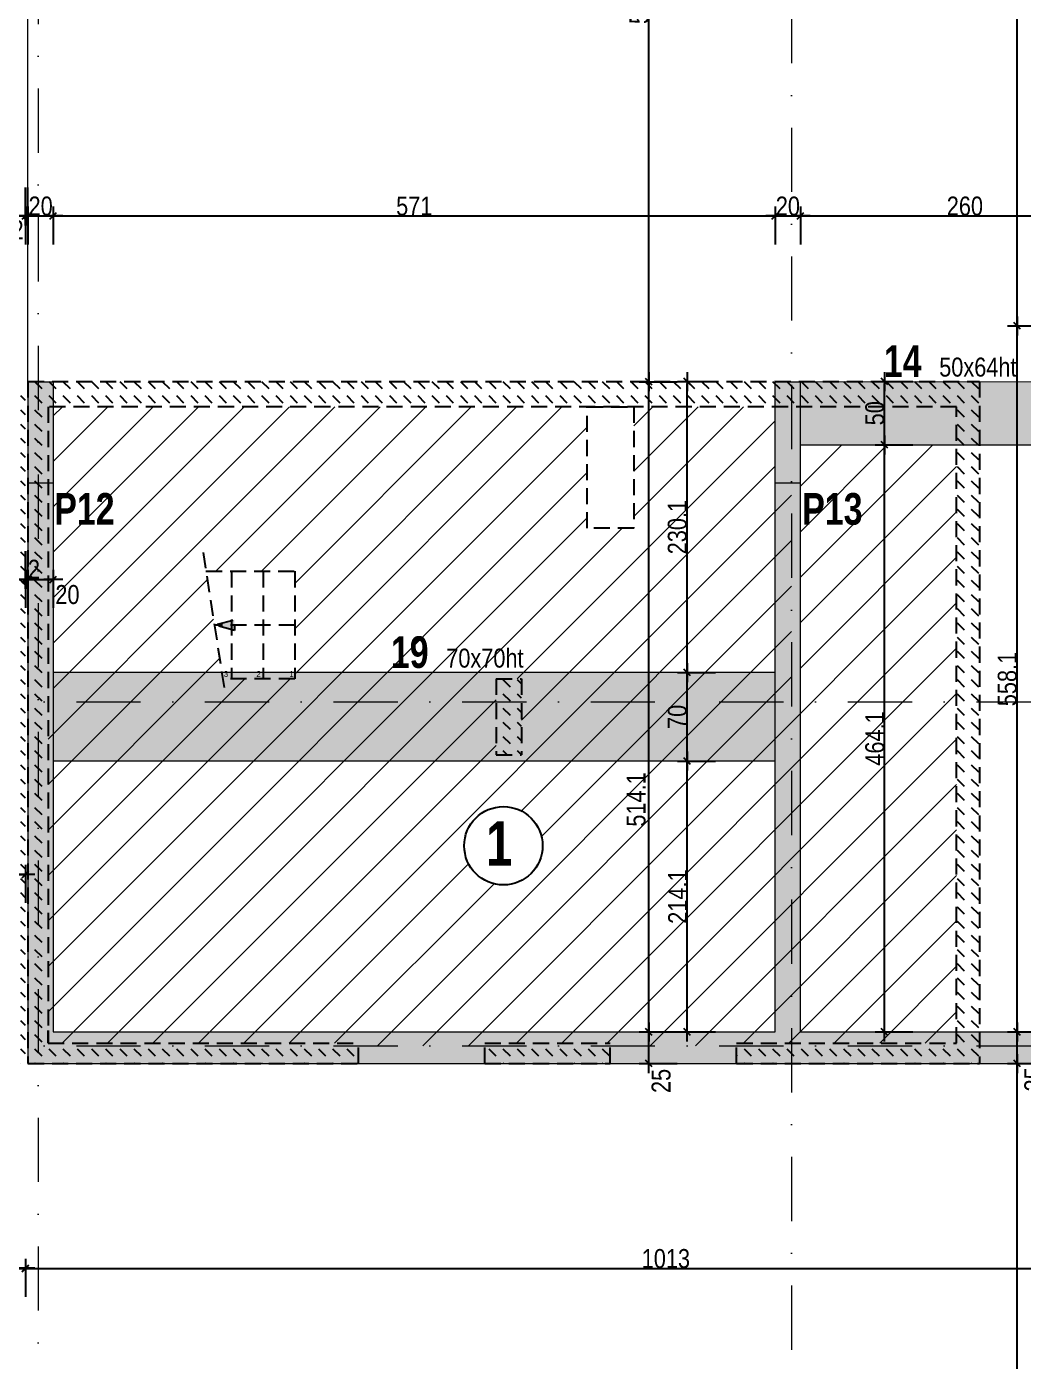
# Model space of a CAD drawing. Header units: centimetres. Extents: x -14085 to 643619, y -47998 to 35592.
# Drawn here: x 33876 to 34664, y 3012 to 4067 of the extents above; entities that cross this region are included whole.
import ezdxf
from ezdxf.enums import TextEntityAlignment as Align

# ---------------------------------------------------------------- set-up
doc = ezdxf.new("R2010")
doc.units = ezdxf.units.CM
doc.header["$PDMODE"] = 1
doc.header["$PDSIZE"] = -2
doc.linetypes.add('CACHEX2', pattern=[19.05, 12.7, -6.35])
doc.linetypes.add('TIRETPTX2', pattern=[50.8, 25.4, -12.7, 0, -12.7])
for name, color, linetype in [('01_cote_gen', 4, 'Continuous'), ('01_linteaux', 2, 'Continuous'), ('01_murs_sup', 2, 'CACHEX2'), ('01_poch_BN', 9, 'Continuous'), ('01_poch_murs', 253, 'Continuous'), ('01_poch_poteaux', 250, 'Continuous'), ('01_resv', 32, 'Continuous'), ('01_texte', 230, 'Continuous'), ('AA_COTES', 2, 'Continuous')]:
    doc.layers.add(name, color=color, linetype=linetype)
doc.layers.add('01_murs_coup', color=5, linetype='Continuous', lineweight=60)
doc.layers.add('01_tram_axes', color=2, linetype='TIRETPTX2', lineweight=9)
doc.styles.add('ARIAL NA', font='ARIALN.TTF')
doc.styles.add('Eurostile', font='')
doc.styles.add('impact', font='impact.ttf')
doc.styles.add('STYLE2', font='ARIALN.TTF')
doc.styles.get('Eurostile').set_extended_font_data('Eurostile')
doc.dimstyles.new('JB50', dxfattribs={"dimscale": 0.1, "dimtxt": 150, "dimasz": 15, "dimexe": 0.1, "dimexo": 0.1, "dimgap": 0.09, "dimtad": 1, "dimdec": 1, "dimdsep": 46, "dimtxsty": 'STYLE2', "dimblk1": 'BOND_G', "dimblk2": 'BOND_D', "dimsah": 1, "dimcen": 1.5, "dimdle": 0.01, "dimse1": 1, "dimse2": 1, "dimclrd": 4, "dimclre": 2, "dimclrt": 6, "dimazin": 2, "dimtfac": 2.333333, "dimtdec": 1, "dimtix": 1, "dimtmove": 2, "dimatfit": 3, "dimldrblk": 'BOND_G', "dimfxl": 1, "dimtolj": 1, "dimtzin": 0, "dimarcsym": 0})

# ---------------------------------------------------------------- blocks, each defined once
blk = doc.blocks.new('BOND_G')
at = {"layer": 'AA_COTES', "color": 0}
for p, q in [((0, -5), (0, 15)), ((5, 0), (-5, 0)), ((1.77, 1.77), (-1.77, -1.77))]:
    blk.add_line(p, q, dxfattribs=at)
blk = doc.blocks.new('BOND_D')
at = {"layer": 'AA_COTES', "color": 0}
for p, q in [((5, 0), (-5, 0)), ((-1.77, -1.77), (1.77, 1.77)), ((0, 5), (0, -15))]:
    blk.add_line(p, q, dxfattribs=at)
blk = doc.blocks.new('*D1174')
at = {"layer": '01_cote_gen', "color": 4, "lineweight": -2, "transparency": 16777216}
blk.add_line((33652.5, 3917.4), (33873.5, 3917.4), dxfattribs=at)
at = {"layer": 'Defpoints', "color": 0, "lineweight": 0, "transparency": 16777216}
for p in [(33875, 3917.4), (33651, 3846.4), (33875, 3846.4)]:
    blk.add_point(p, dxfattribs=at)
at = {"layer": '01_cote_gen', "color": 4, "lineweight": -2, "transparency": 16777216, "xscale": 1.5, "yscale": 1.5, "zscale": 1.5, "rotation": 180}
blk.add_blockref('BOND_G', (33651, 3917.4), dxfattribs=at)
at = {"layer": '01_cote_gen', "color": 4, "lineweight": -2, "transparency": 16777216, "xscale": 1.5, "yscale": 1.5, "zscale": 1.5}
blk.add_blockref('BOND_D', (33875, 3917.4), dxfattribs=at)
at = {"layer": '01_cote_gen', "color": 6, "lineweight": 0, "transparency": 16777216, "insert": (33763, 3924.9), "char_height": 15, "attachment_point": 5, "style": 'STYLE2'}
blk.add_mtext('\\A1;224', dxfattribs=at)
blk = doc.blocks.new('*D1178')
at = {"layer": '01_cote_gen', "color": 4, "lineweight": -2, "transparency": 16777216}
blk.add_line((33878.5, 3917.4), (33895.5, 3917.4), dxfattribs=at)
at = {"layer": 'Defpoints', "color": 0, "lineweight": 0, "transparency": 16777216}
for p in [(33897, 3917.4), (33877, 3786.3), (33897, 3786.3)]:
    blk.add_point(p, dxfattribs=at)
at = {"layer": '01_cote_gen', "color": 4, "lineweight": -2, "transparency": 16777216, "xscale": 1.5, "yscale": 1.5, "zscale": 1.5, "rotation": 180}
blk.add_blockref('BOND_G', (33877, 3917.4), dxfattribs=at)
at = {"layer": '01_cote_gen', "color": 4, "lineweight": -2, "transparency": 16777216, "xscale": 1.5, "yscale": 1.5, "zscale": 1.5}
blk.add_blockref('BOND_D', (33897, 3917.4), dxfattribs=at)
at = {"layer": '01_cote_gen', "color": 6, "lineweight": 0, "transparency": 16777216, "insert": (33887, 3925.1), "char_height": 15, "attachment_point": 5, "style": 'STYLE2'}
blk.add_mtext('\\A1;20', dxfattribs=at)
blk = doc.blocks.new('*D1179')
at = {"layer": '01_cote_gen', "color": 4, "lineweight": -2, "transparency": 16777216}
for p, q in [((33873.5, 3917.4), (33872, 3917.4)), ((33875, 3917.4), (33877, 3917.4)), ((33878.5, 3917.4), (33880, 3917.4))]:
    blk.add_line(p, q, dxfattribs=at)
at = {"layer": 'Defpoints', "color": 0, "lineweight": 0, "transparency": 16777216}
for p in [(33877, 3917.4), (33875, 3911.4), (33877, 3911.4)]:
    blk.add_point(p, dxfattribs=at)
at = {"layer": '01_cote_gen', "color": 4, "lineweight": -2, "transparency": 16777216, "xscale": 1.5, "yscale": 1.5, "zscale": 1.5}
blk.add_blockref('BOND_G', (33875, 3917.4), dxfattribs=at)
at = {"layer": '01_cote_gen', "color": 4, "lineweight": -2, "transparency": 16777216, "xscale": 1.5, "yscale": 1.5, "zscale": 1.5, "rotation": 180}
blk.add_blockref('BOND_D', (33877, 3917.4), dxfattribs=at)
at = {"layer": '01_cote_gen', "color": 6, "lineweight": 0, "transparency": 16777216, "insert": (33868.8, 3906.4), "char_height": 15, "attachment_point": 5, "style": 'STYLE2'}
blk.add_mtext('\\A1;2', dxfattribs=at)
blk = doc.blocks.new('*D1180')
at = {"layer": '01_cote_gen', "color": 4, "lineweight": -2, "transparency": 16777216}
blk.add_line((33898.5, 3917.4), (34466.5, 3917.4), dxfattribs=at)
at = {"layer": 'Defpoints', "color": 0, "lineweight": 0, "transparency": 16777216}
for p in [(34468, 3917.4), (33897, 3894.9), (34468, 3736.7)]:
    blk.add_point(p, dxfattribs=at)
at = {"layer": '01_cote_gen', "color": 4, "lineweight": -2, "transparency": 16777216, "xscale": 1.5, "yscale": 1.5, "zscale": 1.5, "rotation": 180}
blk.add_blockref('BOND_G', (33897, 3917.4), dxfattribs=at)
at = {"layer": '01_cote_gen', "color": 4, "lineweight": -2, "transparency": 16777216, "xscale": 1.5, "yscale": 1.5, "zscale": 1.5}
blk.add_blockref('BOND_D', (34468, 3917.4), dxfattribs=at)
at = {"layer": '01_cote_gen', "color": 6, "lineweight": 0, "transparency": 16777216, "insert": (34182.5, 3925.1), "char_height": 15, "attachment_point": 5, "style": 'STYLE2'}
blk.add_mtext('\\A1;571', dxfattribs=at)
blk = doc.blocks.new('*D1181')
at = {"layer": '01_cote_gen', "color": 4, "lineweight": -2, "transparency": 16777216}
blk.add_line((34469.5, 3917.4), (34486.5, 3917.4), dxfattribs=at)
at = {"layer": 'Defpoints', "color": 0, "lineweight": 0, "transparency": 16777216}
for p in [(34488, 3917.4), (34468, 3894.9), (34488, 3736.3)]:
    blk.add_point(p, dxfattribs=at)
at = {"layer": '01_cote_gen', "color": 4, "lineweight": -2, "transparency": 16777216, "xscale": 1.5, "yscale": 1.5, "zscale": 1.5, "rotation": 180}
blk.add_blockref('BOND_G', (34468, 3917.4), dxfattribs=at)
at = {"layer": '01_cote_gen', "color": 4, "lineweight": -2, "transparency": 16777216, "xscale": 1.5, "yscale": 1.5, "zscale": 1.5}
blk.add_blockref('BOND_D', (34488, 3917.4), dxfattribs=at)
at = {"layer": '01_cote_gen', "color": 6, "lineweight": 0, "transparency": 16777216, "insert": (34478, 3925.1), "char_height": 15, "attachment_point": 5, "style": 'STYLE2'}
blk.add_mtext('\\A1;20', dxfattribs=at)
blk = doc.blocks.new('*D1183')
at = {"layer": '01_cote_gen', "color": 4, "lineweight": -2, "transparency": 16777216}
blk.add_line((34489.5, 3917.4), (34746.5, 3917.4), dxfattribs=at)
at = {"layer": 'Defpoints', "color": 0, "lineweight": 0, "transparency": 16777216}
for p in [(34748, 3917.4), (34748, 3793.7), (34488, 3761.3)]:
    blk.add_point(p, dxfattribs=at)
at = {"layer": '01_cote_gen', "color": 4, "lineweight": -2, "transparency": 16777216, "xscale": 1.5, "yscale": 1.5, "zscale": 1.5, "rotation": 180}
blk.add_blockref('BOND_G', (34488, 3917.4), dxfattribs=at)
at = {"layer": '01_cote_gen', "color": 4, "lineweight": -2, "transparency": 16777216, "xscale": 1.5, "yscale": 1.5, "zscale": 1.5}
blk.add_blockref('BOND_D', (34748, 3917.4), dxfattribs=at)
at = {"layer": '01_cote_gen', "color": 6, "lineweight": 0, "transparency": 16777216, "insert": (34618, 3925.1), "char_height": 15, "attachment_point": 5, "style": 'STYLE2'}
blk.add_mtext('\\A1;260', dxfattribs=at)
blk = doc.blocks.new('*D1202')
at = {"layer": '01_cote_gen', "color": 4, "lineweight": -2, "transparency": 16777216}
blk.add_line((33851.5, 3396.9), (33873.5, 3396.9), dxfattribs=at)
at = {"layer": 'Defpoints', "color": 0, "lineweight": 0, "transparency": 16777216}
for p in [(33875, 3396.9), (33850, 3370.2), (33875, 3370.2)]:
    blk.add_point(p, dxfattribs=at)
at = {"layer": '01_cote_gen', "color": 4, "lineweight": -2, "transparency": 16777216, "xscale": 1.5, "yscale": 1.5, "zscale": 1.5, "rotation": 180}
blk.add_blockref('BOND_G', (33850, 3396.9), dxfattribs=at)
at = {"layer": '01_cote_gen', "color": 4, "lineweight": -2, "transparency": 16777216, "xscale": 1.5, "yscale": 1.5, "zscale": 1.5}
blk.add_blockref('BOND_D', (33875, 3396.9), dxfattribs=at)
at = {"layer": '01_cote_gen', "color": 6, "lineweight": 0, "transparency": 16777216, "insert": (33837.2, 3378.2), "char_height": 15, "attachment_point": 5, "style": 'STYLE2'}
blk.add_mtext('\\A1;25', dxfattribs=at)
blk = doc.blocks.new('*D1220')
at = {"layer": '01_cote_gen', "color": 4, "lineweight": -2, "transparency": 16777216}
blk.add_line((33851.5, 3085.6), (33873.5, 3085.6), dxfattribs=at)
at = {"layer": 'Defpoints', "color": 0, "lineweight": 0, "transparency": 16777216}
for p in [(33875, 3085.6), (33850, 3047.4), (33875, 3047.4)]:
    blk.add_point(p, dxfattribs=at)
at = {"layer": '01_cote_gen', "color": 4, "lineweight": -2, "transparency": 16777216, "xscale": 1.5, "yscale": 1.5, "zscale": 1.5, "rotation": 180}
blk.add_blockref('BOND_G', (33850, 3085.6), dxfattribs=at)
at = {"layer": '01_cote_gen', "color": 4, "lineweight": -2, "transparency": 16777216, "xscale": 1.5, "yscale": 1.5, "zscale": 1.5}
blk.add_blockref('BOND_D', (33875, 3085.6), dxfattribs=at)
at = {"layer": '01_cote_gen', "color": 6, "lineweight": 0, "transparency": 16777216, "insert": (33838.6, 3072.9), "char_height": 15, "attachment_point": 5, "style": 'STYLE2'}
blk.add_mtext('\\A1;25', dxfattribs=at)
blk = doc.blocks.new('*D1221')
at = {"layer": '01_cote_gen', "color": 4, "lineweight": -2, "transparency": 16777216}
blk.add_line((33876.5, 3085.4), (34886.5, 3085.4), dxfattribs=at)
at = {"layer": 'Defpoints', "color": 0, "lineweight": 0, "transparency": 16777216}
for p in [(34888, 3085.4), (33875, 3032.5), (34888, 3032.5)]:
    blk.add_point(p, dxfattribs=at)
at = {"layer": '01_cote_gen', "color": 4, "lineweight": -2, "transparency": 16777216, "xscale": 1.5, "yscale": 1.5, "zscale": 1.5, "rotation": 180}
blk.add_blockref('BOND_G', (33875, 3085.4), dxfattribs=at)
at = {"layer": '01_cote_gen', "color": 4, "lineweight": -2, "transparency": 16777216, "xscale": 1.5, "yscale": 1.5, "zscale": 1.5}
blk.add_blockref('BOND_D', (34888, 3085.4), dxfattribs=at)
at = {"layer": '01_cote_gen', "color": 6, "lineweight": 0, "transparency": 16777216, "insert": (34381.5, 3093.1), "char_height": 15, "attachment_point": 5, "style": 'STYLE2'}
blk.add_mtext('\\A1;1013', dxfattribs=at)
blk = doc.blocks.new('*D1351')
at = {"layer": '01_cote_gen', "color": 4, "lineweight": -2, "transparency": 16777216}
blk.add_line((33856.5, 3630), (33873.5, 3630), dxfattribs=at)
at = {"layer": 'Defpoints', "color": 0, "lineweight": 0, "transparency": 16777216}
for p in [(33875, 3630), (33855, 3622.5), (33875, 3619)]:
    blk.add_point(p, dxfattribs=at)
at = {"layer": '01_cote_gen', "color": 4, "lineweight": -2, "transparency": 16777216, "xscale": 1.5, "yscale": 1.5, "zscale": 1.5, "rotation": 180}
blk.add_blockref('BOND_G', (33855, 3630), dxfattribs=at)
at = {"layer": '01_cote_gen', "color": 4, "lineweight": -2, "transparency": 16777216, "xscale": 1.5, "yscale": 1.5, "zscale": 1.5}
blk.add_blockref('BOND_D', (33875, 3630), dxfattribs=at)
at = {"layer": '01_cote_gen', "color": 6, "lineweight": 0, "transparency": 16777216, "insert": (33842.8, 3617.7), "char_height": 15, "attachment_point": 5, "style": 'STYLE2'}
blk.add_mtext('\\A1;20', dxfattribs=at)
blk = doc.blocks.new('*D1352')
at = {"layer": '01_cote_gen', "color": 4, "lineweight": -2, "transparency": 16777216}
for p, q in [((33873.5, 3630), (33872, 3630)), ((33875, 3630), (33877, 3630)), ((33878.5, 3630), (33880, 3630))]:
    blk.add_line(p, q, dxfattribs=at)
at = {"layer": 'Defpoints', "color": 0, "lineweight": 0, "transparency": 16777216}
for p in [(33877, 3630), (33875, 3619.3), (33877, 3619.3)]:
    blk.add_point(p, dxfattribs=at)
at = {"layer": '01_cote_gen', "color": 4, "lineweight": -2, "transparency": 16777216, "xscale": 1.5, "yscale": 1.5, "zscale": 1.5}
blk.add_blockref('BOND_G', (33875, 3630), dxfattribs=at)
at = {"layer": '01_cote_gen', "color": 4, "lineweight": -2, "transparency": 16777216, "xscale": 1.5, "yscale": 1.5, "zscale": 1.5, "rotation": 180}
blk.add_blockref('BOND_D', (33877, 3630), dxfattribs=at)
at = {"layer": '01_cote_gen', "color": 6, "lineweight": 0, "transparency": 16777216, "insert": (33881.7, 3638.1), "char_height": 15, "attachment_point": 5, "style": 'STYLE2'}
blk.add_mtext('\\A1;2', dxfattribs=at)
blk = doc.blocks.new('*D1353')
at = {"layer": '01_cote_gen', "color": 4, "lineweight": -2, "transparency": 16777216}
blk.add_line((33878.5, 3630), (33895.5, 3630), dxfattribs=at)
at = {"layer": 'Defpoints', "color": 0, "lineweight": 0, "transparency": 16777216}
for p in [(33897, 3630), (33877, 3617.1), (33897, 3617.1)]:
    blk.add_point(p, dxfattribs=at)
at = {"layer": '01_cote_gen', "color": 4, "lineweight": -2, "transparency": 16777216, "xscale": 1.5, "yscale": 1.5, "zscale": 1.5, "rotation": 180}
blk.add_blockref('BOND_G', (33877, 3630), dxfattribs=at)
at = {"layer": '01_cote_gen', "color": 4, "lineweight": -2, "transparency": 16777216, "xscale": 1.5, "yscale": 1.5, "zscale": 1.5}
blk.add_blockref('BOND_D', (33897, 3630), dxfattribs=at)
at = {"layer": '01_cote_gen', "color": 6, "lineweight": 0, "transparency": 16777216, "insert": (33908.2, 3618), "char_height": 15, "attachment_point": 5, "style": 'STYLE2'}
blk.add_mtext('\\A1;20', dxfattribs=at)
blk = doc.blocks.new('*D1362')
at = {"layer": '01_cote_gen', "color": 4, "lineweight": -2, "transparency": 16777216}
blk.add_line((34368, 3787.8), (34368, 4378.9), dxfattribs=at)
at = {"layer": 'Defpoints', "color": 0, "lineweight": 0, "transparency": 16777216}
for p in [(34368, 4380.4), (34468, 4380.4), (34468, 3786.3)]:
    blk.add_point(p, dxfattribs=at)
at = {"layer": '01_cote_gen', "color": 4, "lineweight": -2, "transparency": 16777216, "xscale": 1.5, "yscale": 1.5, "zscale": 1.5}
for name, p, rotation in [('BOND_D', (34368, 4380.4), 90), ('BOND_G', (34368, 3786.3), 270)]:
    blk.add_blockref(name, p, dxfattribs=dict(at, rotation=rotation))
at = {"layer": '01_cote_gen', "color": 6, "lineweight": 0, "transparency": 16777216, "insert": (34360.3, 4083.4), "char_height": 15, "attachment_point": 5, "rotation": 90, "style": 'STYLE2'}
blk.add_mtext('\\A1;594', dxfattribs=at)
blk = doc.blocks.new('*D1363')
at = {"layer": '01_cote_gen', "color": 4, "lineweight": -2, "transparency": 16777216}
blk.add_line((34368, 3273.8), (34368, 3784.8), dxfattribs=at)
at = {"layer": 'Defpoints', "color": 0, "lineweight": 0, "transparency": 16777216}
for p in [(34368, 3786.3), (34400.1, 3786.3), (34400.1, 3272.3)]:
    blk.add_point(p, dxfattribs=at)
at = {"layer": '01_cote_gen', "color": 4, "lineweight": -2, "transparency": 16777216, "xscale": 1.5, "yscale": 1.5, "zscale": 1.5}
for name, p, rotation in [('BOND_D', (34368, 3786.3), 90), ('BOND_G', (34368, 3272.3), 270)]:
    blk.add_blockref(name, p, dxfattribs=dict(at, rotation=rotation))
at = {"layer": '01_cote_gen', "color": 6, "lineweight": 0, "transparency": 16777216, "insert": (34358, 3456.1), "char_height": 15, "attachment_point": 5, "rotation": 90, "style": 'STYLE2'}
blk.add_mtext('\\A1;514.1', dxfattribs=at)
blk = doc.blocks.new('*D1364')
at = {"layer": '01_cote_gen', "color": 4, "lineweight": -2, "transparency": 16777216}
blk.add_line((34368, 3248.8), (34368, 3270.8), dxfattribs=at)
at = {"layer": 'Defpoints', "color": 0, "lineweight": 0, "transparency": 16777216}
for p in [(34368, 3272.3), (34404, 3272.3), (34404, 3247.3)]:
    blk.add_point(p, dxfattribs=at)
at = {"layer": '01_cote_gen', "color": 4, "lineweight": -2, "transparency": 16777216, "xscale": 1.5, "yscale": 1.5, "zscale": 1.5}
for name, p, rotation in [('BOND_D', (34368, 3272.3), 90), ('BOND_G', (34368, 3247.3), 270)]:
    blk.add_blockref(name, p, dxfattribs=dict(at, rotation=rotation))
at = {"layer": '01_cote_gen', "color": 6, "lineweight": 0, "transparency": 16777216, "insert": (34377.8, 3233.6), "char_height": 15, "attachment_point": 5, "rotation": 90, "style": 'STYLE2'}
blk.add_mtext('\\A1;25', dxfattribs=at)
blk = doc.blocks.new('*D1365')
at = {"layer": '01_cote_gen', "color": 4, "lineweight": -2, "transparency": 16777216}
blk.add_line((34398.3, 3273.8), (34398.3, 3484.9), dxfattribs=at)
at = {"layer": 'Defpoints', "color": 0, "lineweight": 0, "transparency": 16777216}
for p in [(34398.3, 3486.4), (34417.7, 3486.4), (34417.7, 3272.3)]:
    blk.add_point(p, dxfattribs=at)
at = {"layer": '01_cote_gen', "color": 4, "lineweight": -2, "transparency": 16777216, "xscale": 1.5, "yscale": 1.5, "zscale": 1.5}
for name, p, rotation in [('BOND_D', (34398.3, 3486.4), 90), ('BOND_G', (34398.3, 3272.3), 270)]:
    blk.add_blockref(name, p, dxfattribs=dict(at, rotation=rotation))
at = {"layer": '01_cote_gen', "color": 6, "lineweight": 0, "transparency": 16777216, "insert": (34390.8, 3379.3), "char_height": 15, "attachment_point": 5, "rotation": 90, "style": 'STYLE2'}
blk.add_mtext('\\A1;214.1', dxfattribs=at)
blk = doc.blocks.new('*D1366')
at = {"layer": '01_cote_gen', "color": 4, "lineweight": -2, "transparency": 16777216}
blk.add_line((34398.3, 3487.9), (34398.3, 3554.9), dxfattribs=at)
at = {"layer": 'Defpoints', "color": 0, "lineweight": 0, "transparency": 16777216}
for p in [(34398.3, 3556.4), (34434.2, 3556.4), (34434.2, 3486.4)]:
    blk.add_point(p, dxfattribs=at)
at = {"layer": '01_cote_gen', "color": 4, "lineweight": -2, "transparency": 16777216, "xscale": 1.5, "yscale": 1.5, "zscale": 1.5}
for name, p, rotation in [('BOND_D', (34398.3, 3556.4), 90), ('BOND_G', (34398.3, 3486.4), 270)]:
    blk.add_blockref(name, p, dxfattribs=dict(at, rotation=rotation))
at = {"layer": '01_cote_gen', "color": 6, "lineweight": 0, "transparency": 16777216, "insert": (34390.6, 3521.4), "char_height": 15, "attachment_point": 5, "rotation": 90, "style": 'STYLE2'}
blk.add_mtext('\\A1;70', dxfattribs=at)
blk = doc.blocks.new('*D1367')
at = {"layer": '01_cote_gen', "color": 4, "lineweight": -2, "transparency": 16777216}
blk.add_line((34398.3, 3557.9), (34398.3, 3784.9), dxfattribs=at)
at = {"layer": 'Defpoints', "color": 0, "lineweight": 0, "transparency": 16777216}
for p in [(34398.3, 3786.4), (34401.2, 3786.4), (34440, 3556.4)]:
    blk.add_point(p, dxfattribs=at)
at = {"layer": '01_cote_gen', "color": 4, "lineweight": -2, "transparency": 16777216, "xscale": 1.5, "yscale": 1.5, "zscale": 1.5}
for name, p, rotation in [('BOND_D', (34398.3, 3786.4), 90), ('BOND_G', (34398.3, 3556.4), 270)]:
    blk.add_blockref(name, p, dxfattribs=dict(at, rotation=rotation))
at = {"layer": '01_cote_gen', "color": 6, "lineweight": 0, "transparency": 16777216, "insert": (34390.6, 3671.4), "char_height": 15, "attachment_point": 5, "rotation": 90, "style": 'STYLE2'}
blk.add_mtext('\\A1;230.1', dxfattribs=at)
blk = doc.blocks.new('*D1368')
at = {"layer": '01_cote_gen', "color": 4, "lineweight": -2, "transparency": 16777216}
blk.add_line((34554.4, 3273.8), (34554.4, 3734.9), dxfattribs=at)
at = {"layer": 'Defpoints', "color": 0, "lineweight": 0, "transparency": 16777216}
for p in [(34554.4, 3736.4), (34572.1, 3736.4), (34559.9, 3272.3)]:
    blk.add_point(p, dxfattribs=at)
at = {"layer": '01_cote_gen', "color": 4, "lineweight": -2, "transparency": 16777216, "xscale": 1.5, "yscale": 1.5, "zscale": 1.5}
for name, p, rotation in [('BOND_D', (34554.4, 3736.4), 90), ('BOND_G', (34554.4, 3272.3), 270)]:
    blk.add_blockref(name, p, dxfattribs=dict(at, rotation=rotation))
at = {"layer": '01_cote_gen', "color": 6, "lineweight": 0, "transparency": 16777216, "insert": (34546.8, 3504.3), "char_height": 15, "attachment_point": 5, "rotation": 90, "style": 'STYLE2'}
blk.add_mtext('\\A1;464.1', dxfattribs=at)
blk = doc.blocks.new('*D1369')
at = {"layer": '01_cote_gen', "color": 4, "lineweight": -2, "transparency": 16777216}
blk.add_line((34554.4, 3737.9), (34554.4, 3784.9), dxfattribs=at)
at = {"layer": 'Defpoints', "color": 0, "lineweight": 0, "transparency": 16777216}
for p in [(34554.4, 3786.4), (34572.1, 3786.4), (34572.1, 3736.4)]:
    blk.add_point(p, dxfattribs=at)
at = {"layer": '01_cote_gen', "color": 4, "lineweight": -2, "transparency": 16777216, "xscale": 1.5, "yscale": 1.5, "zscale": 1.5}
for name, p, rotation in [('BOND_D', (34554.4, 3786.4), 90), ('BOND_G', (34554.4, 3736.4), 270)]:
    blk.add_blockref(name, p, dxfattribs=dict(at, rotation=rotation))
at = {"layer": '01_cote_gen', "color": 6, "lineweight": 0, "transparency": 16777216, "insert": (34546.8, 3761.4), "char_height": 15, "attachment_point": 5, "rotation": 90, "style": 'STYLE2'}
blk.add_mtext('\\A1;50', dxfattribs=at)
blk = doc.blocks.new('*D1370')
at = {"layer": '01_cote_gen', "color": 4, "lineweight": -2, "transparency": 16777216}
blk.add_line((34659.3, 3273.8), (34659.3, 3828.9), dxfattribs=at)
at = {"layer": 'Defpoints', "color": 0, "lineweight": 0, "transparency": 16777216}
for p in [(34659.3, 3830.4), (34730.3, 3830.4), (34681.4, 3272.3)]:
    blk.add_point(p, dxfattribs=at)
at = {"layer": '01_cote_gen', "color": 4, "lineweight": -2, "transparency": 16777216, "xscale": 1.5, "yscale": 1.5, "zscale": 1.5}
for name, p, rotation in [('BOND_D', (34659.3, 3830.4), 90), ('BOND_G', (34659.3, 3272.3), 270)]:
    blk.add_blockref(name, p, dxfattribs=dict(at, rotation=rotation))
at = {"layer": '01_cote_gen', "color": 6, "lineweight": 0, "transparency": 16777216, "insert": (34651.6, 3551.3), "char_height": 15, "attachment_point": 5, "rotation": 90, "style": 'STYLE2'}
blk.add_mtext('\\A1;558.1', dxfattribs=at)
blk = doc.blocks.new('*D1374')
at = {"layer": '01_cote_gen', "color": 4, "lineweight": -2, "transparency": 16777216}
blk.add_line((34659.3, 3831.9), (34659.3, 4378.9), dxfattribs=at)
at = {"layer": 'Defpoints', "color": 0, "lineweight": 0, "transparency": 16777216}
for p in [(34659.3, 4380.4), (34709.7, 4380.4), (34709.7, 3830.4)]:
    blk.add_point(p, dxfattribs=at)
at = {"layer": '01_cote_gen', "color": 4, "lineweight": -2, "transparency": 16777216, "xscale": 1.5, "yscale": 1.5, "zscale": 1.5}
for name, p, rotation in [('BOND_D', (34659.3, 4380.4), 90), ('BOND_G', (34659.3, 3830.4), 270)]:
    blk.add_blockref(name, p, dxfattribs=dict(at, rotation=rotation))
at = {"layer": '01_cote_gen', "color": 6, "lineweight": 0, "transparency": 16777216, "insert": (34651.6, 4105.4), "char_height": 15, "attachment_point": 5, "rotation": 90, "style": 'STYLE2'}
blk.add_mtext('\\A1;550', dxfattribs=at)
blk = doc.blocks.new('*D1383')
at = {"layer": '01_cote_gen', "color": 4, "lineweight": -2, "transparency": 16777216}
blk.add_line((34659.3, 3248.8), (34659.3, 3270.8), dxfattribs=at)
at = {"layer": 'Defpoints', "color": 0, "lineweight": 0, "transparency": 16777216}
for p in [(34659.3, 3272.3), (34671.3, 3272.3), (34676.4, 3247.3)]:
    blk.add_point(p, dxfattribs=at)
at = {"layer": '01_cote_gen', "color": 4, "lineweight": -2, "transparency": 16777216, "xscale": 1.5, "yscale": 1.5, "zscale": 1.5}
for name, p, rotation in [('BOND_D', (34659.3, 3272.3), 90), ('BOND_G', (34659.3, 3247.3), 270)]:
    blk.add_blockref(name, p, dxfattribs=dict(at, rotation=rotation))
at = {"layer": '01_cote_gen', "color": 6, "lineweight": 0, "transparency": 16777216, "insert": (34672.6, 3234.8), "char_height": 15, "attachment_point": 5, "rotation": 90, "style": 'STYLE2'}
blk.add_mtext('\\A1;25', dxfattribs=at)
blk = doc.blocks.new('*D1384')
at = {"layer": '01_cote_gen', "color": 4, "lineweight": -2, "transparency": 16777216}
blk.add_line((34659.3, 2321.9), (34659.3, 3245.8), dxfattribs=at)
at = {"layer": 'Defpoints', "color": 0, "lineweight": 0, "transparency": 16777216}
for p in [(34659.3, 3247.3), (34681.8, 3247.3), (34913, 2320.4)]:
    blk.add_point(p, dxfattribs=at)
at = {"layer": '01_cote_gen', "color": 4, "lineweight": -2, "transparency": 16777216, "xscale": 1.5, "yscale": 1.5, "zscale": 1.5}
for name, p, rotation in [('BOND_D', (34659.3, 3247.3), 90), ('BOND_G', (34659.3, 2320.4), 270)]:
    blk.add_blockref(name, p, dxfattribs=dict(at, rotation=rotation))
at = {"layer": '01_cote_gen', "color": 6, "lineweight": 0, "transparency": 16777216, "insert": (34651.6, 2783.8), "char_height": 15, "attachment_point": 5, "rotation": 90, "style": 'STYLE2'}
blk.add_mtext('\\A1;926.9', dxfattribs=at)
blk = doc.blocks.new('*D1680')
at = {"layer": '01_cote_gen', "color": 4, "lineweight": -2, "transparency": 16777216}
blk.add_line((-22.5, 3720.9), (-22.5, 4438.9), dxfattribs=at)
at = {"layer": 'Defpoints', "color": 0, "lineweight": 0, "transparency": 16777216}
for p in [(-22.5, 4440.4), (0, 4440.4), (52858.6, 3719.4)]:
    blk.add_point(p, dxfattribs=at)
at = {"layer": '01_cote_gen', "color": 4, "lineweight": -2, "transparency": 16777216, "xscale": 1.5, "yscale": 1.5, "zscale": 1.5}
for name, p, rotation in [('BOND_D', (-22.5, 4440.4), 90), ('BOND_G', (-22.5, 3719.4), 270)]:
    blk.add_blockref(name, p, dxfattribs=dict(at, rotation=rotation))
at = {"layer": '01_cote_gen', "color": 6, "lineweight": 0, "transparency": 16777216, "insert": (-30, 4079.9), "char_height": 15, "attachment_point": 5, "rotation": 90, "style": 'STYLE2'}
blk.add_mtext('\\A1;721', dxfattribs=at)

msp = doc.modelspace()

# ---------------------------------------------------------------- hatches: boundary and pattern name
at = {"layer": '01_murs_sup'}
h = msp.add_hatch(dxfattribs=at)
h.set_pattern_fill('DASH', color=256, scale=2.5, angle=135)
h.set_pattern_definition([(135, (12346.688, -125.725), (-11.2253202, 9e-16), [7.9375, -7.9375])])
h.paths.add_polyline_path([(33874.97, 3779.39), (33841.58, 3779.39), (33841.58, 3759.39), (33854.97, 3759.39), (33854.97, 3247.39), (33874.97, 3247.39)])
h.paths.add_polyline_path([(33892.97, 3766.45), (34611.46, 3766.45), (34611.46, 3263.39), (34437.48, 3263.39), (34437.48, 3247.39), (34629.46, 3247.39), (34629.46, 3786.44), (33876.97, 3786.44), (33876.97, 3247.39), (34138.28, 3247.39), (34138.28, 3263.39), (33892.97, 3263.39), (33892.97, 3273.39)])
h.paths.add_polyline_path([(34337.48, 3263.39), (34238.28, 3263.39), (34238.28, 3247.39), (34337.48, 3247.39)], flags=17)
h.paths.add_polyline_path([(34267.28, 3551.39), (34247.28, 3551.39), (34247.28, 3491.39), (34267.28, 3491.39)], flags=17)
msp.add_hatch(color=256, dxfattribs=at).paths.add_polyline_path([(34040.3, 3589.69), (34024.42, 3593.95), (34040.3, 3598.2)])
at = {"layer": '01_poch_BN', "lineweight": 0}
h = msp.add_hatch(color=256, dxfattribs=at)
h.dxf.hatch_style = 1
h.paths.add_polyline_path([(35499.93, 3791.39), (35499.93, 3811.39), (34912.98, 3811.39), (34912.98, 3761.39), (35499.93, 3761.39)])
h.paths.add_polyline_path([(34698.46, 3766.45), (34747.98, 3766.45), (34747.98, 3786.44), (34487.97, 3786.35), (34487.97, 3736.35), (34698.46, 3736.43)])
h.paths.add_polyline_path([(34747.98, 3766.45), (34698.46, 3766.45), (34698.46, 3736.43), (34747.98, 3736.45)], flags=17)
h = msp.add_hatch(color=256, dxfattribs=at)
h.dxf.hatch_style = 1
h.paths.add_polyline_path([(34467.97, 3556.39), (33896.97, 3556.39), (33896.97, 3486.39), (34467.97, 3486.39)])
at = {"layer": '01_poch_murs', "lineweight": 0, "ltscale": 0.2}
h = msp.add_hatch(dxfattribs=at)
h.set_pattern_fill('ANSI31', color=256, scale=8)
h.paths.add_polyline_path([(34611.46, 3736.39), (34487.97, 3736.35), (34487.97, 3533.39), (34611.46, 3533.39)])
h.paths.add_polyline_path([(34467.97, 3766.45), (34356.28, 3766.45), (34356.28, 3670.45), (34319.28, 3670.45), (34319.28, 3766.45), (33896.97, 3766.45), (33896.97, 3556.39), (34030.3, 3556.39), (34017.78, 3636.45), (34087.97, 3636.45), (34087.97, 3556.39), (34467.97, 3556.39)])
h.paths.add_polyline_path([(34247.28, 3533.39), (33896.97, 3533.39), (33896.97, 3486.39), (34467.97, 3486.39), (34467.97, 3533.39), (34267.28, 3533.39), (34267.28, 3491.39), (34247.28, 3491.39)], flags=17)
h.paths.add_polyline_path([(34467.97, 3556.39), (34087.97, 3556.39), (34087.97, 3551.45), (34031.07, 3551.45), (34030.3, 3556.39), (33896.97, 3556.39), (33896.97, 3533.39), (34247.28, 3533.39), (34247.28, 3551.39), (34267.28, 3551.39), (34267.28, 3533.39), (34467.97, 3533.39)])
h.paths.add_polyline_path([(34467.97, 3486.39), (33896.97, 3486.39), (33896.97, 3272.29), (34467.97, 3272.29)], flags=17)
h.paths.add_polyline_path([(34283.98, 3419.5, -1), (34222.02, 3419.5, -1)], flags=16)
h.paths.add_polyline_path([(34611.46, 3533.39), (34487.97, 3533.39), (34487.97, 3272.29), (34611.46, 3272.29)])
h.paths.add_polyline_path([(34487.97, 3533.39), (34480.97, 3533.39), (34480.97, 3263.39), (34611.46, 3263.39), (34611.46, 3272.29), (34487.97, 3272.29)])
h.paths.add_polyline_path([(34480.97, 3533.39), (34467.97, 3533.39), (34467.97, 3272.29), (33896.97, 3272.29), (33896.97, 3533.39), (33892.97, 3533.39), (33892.97, 3273.39), (33892.97, 3263.39), (34138.28, 3263.39), (34138.28, 3261.39), (34238.28, 3261.39), (34238.28, 3263.39), (34337.48, 3263.39), (34337.48, 3261.39), (34437.48, 3261.39), (34437.48, 3263.39), (34480.97, 3263.39)])
h.paths.add_polyline_path([(34480.97, 3706.35), (34467.97, 3706.35), (34467.97, 3533.39), (34480.97, 3533.39)])
h.paths.add_polyline_path([(34485.87, 3665.5), (34543.55, 3665.5), (34543.55, 3704.48), (34485.87, 3704.48)], flags=9)
h.paths.add_polyline_path([(33895.07, 3602.49), (33921.68, 3602.49), (33921.68, 3633.72), (33895.07, 3633.72)], flags=9)
h.paths.add_polyline_path([(34406.16, 3647.52), (34406.16, 3698.02), (34374.93, 3698.02), (34374.93, 3647.52)], flags=24)
h.paths.add_polyline_path([(33895.32, 3666.12), (33951.85, 3666.12), (33951.85, 3704.34), (33895.32, 3704.34)], flags=9)
h.paths.add_polyline_path([(34203.96, 3556.24), (34272.78, 3556.24), (34272.78, 3579.22), (34203.96, 3579.22)], flags=9)
h.paths.add_polyline_path([(34158.19, 3552.25), (34200.35, 3552.25), (34200.35, 3591.21), (34158.19, 3591.21)], flags=9)
h.paths.add_polyline_path([(34406.16, 3508.11), (34406.16, 3534.73), (34374.93, 3534.73), (34374.93, 3508.11)], flags=9)
h.paths.add_polyline_path([(34373.55, 3432.08), (34373.55, 3482.58), (34342.32, 3482.58), (34342.32, 3432.08)], flags=24)
h.paths.add_polyline_path([(34406.41, 3355.44), (34406.41, 3405.94), (34375.18, 3405.94), (34375.18, 3355.44)], flags=24)
h.paths.add_polyline_path([(34229.63, 3394.96), (34269.69, 3394.96), (34269.69, 3448.47), (34229.63, 3448.47)], flags=24)
h.paths.add_polyline_path([(34562.29, 3480.58), (34562.29, 3531.08), (34531.06, 3531.08), (34531.06, 3480.58)], flags=24)
at = {"layer": '01_poch_murs', "lineweight": 0}
h = msp.add_hatch(color=256, dxfattribs=at)
h.dxf.hatch_style = 1
h.paths.add_polyline_path([(34912.98, 3750.39), (34887.98, 3750.39), (34887.98, 3272.29), (34767.98, 3272.29), (34767.98, 3730.39), (34747.98, 3730.39), (34747.98, 3272.29), (34487.97, 3272.29), (34487.97, 3706.35), (34467.97, 3706.35), (34467.97, 3272.29), (33896.97, 3272.29), (33896.97, 3706.35), (33876.97, 3706.35), (33876.97, 3247.29), (34887.98, 3247.29), (34887.98, 3230.39), (34887.98, 3200.39), (34887.98, 2320.39), (34912.98, 2320.39)])
at = {"layer": '01_poch_poteaux', "lineweight": 0}
h = msp.add_hatch(color=256, dxfattribs=at)
h.dxf.hatch_style = 1
h.paths.add_polyline_path([(33896.97, 3786.35), (33876.97, 3786.35), (33876.97, 3706.35), (33896.97, 3706.35)])
h = msp.add_hatch(color=256, dxfattribs=at)
h.dxf.hatch_style = 1
h.paths.add_polyline_path([(34487.97, 3786.35), (34467.97, 3786.35), (34467.97, 3706.35), (34487.97, 3706.35)])

# ---------------------------------------------------------------- linework, layer by layer
at = {"layer": '01_linteaux', "lineweight": 0}
for p, q in [((33876.97, 3786.44), (33876.97, 4380.39)), ((34487.97, 3786.35), (34747.98, 3786.44)), ((34487.99, 3736.35), (34748, 3736.45)), ((34467.97, 3556.39), (33896.97, 3556.39)), ((34467.97, 3486.39), (33896.97, 3486.39))]:
    msp.add_line(p, q, dxfattribs=at)
at = {"layer": '01_murs_coup', "lineweight": 18}
for p, q in [((33876.97, 3786.35), (33876.97, 3247.29)), ((33896.97, 3786.35), (33896.97, 3272.29)), ((34467.97, 3272.29), (34467.97, 3786.44)), ((34487.97, 3272.29), (34487.97, 3786.44)), ((33896.97, 3272.29), (34467.97, 3272.29)), ((34487.97, 3272.29), (34747.98, 3272.29)), ((33876.97, 3247.29), (34887.98, 3247.29))]:
    msp.add_line(p, q, dxfattribs=at)
at = {"layer": '01_murs_coup', "lineweight": 0}
for p, q in [((33876.97, 3786.35), (33896.97, 3786.35)), ((34467.97, 3786.35), (34487.97, 3786.35))]:
    msp.add_line(p, q, dxfattribs=at)
at = {"layer": '01_murs_coup', "lineweight": 5}
for p, q in [((33896.97, 3272.29), (34467.97, 3272.29)), ((34487.97, 3272.29), (34747.98, 3272.29))]:
    msp.add_line(p, q, dxfattribs=at)
at = {"layer": '01_murs_sup'}
for p, q in [((33876.97, 3786.44), (34629.46, 3786.44)), ((33876.97, 3786.44), (33876.97, 3247.39)), ((33876.97, 3786.44), (33876.97, 3247.39)), ((34629.46, 3786.44), (34629.46, 3247.39)), ((34611.46, 3766.45), (33892.97, 3766.45)), ((33892.97, 3766.45), (33892.97, 3273.39)), ((33892.97, 3766.45), (33892.97, 3273.39)), ((33892.97, 3766.45), (33892.97, 3273.39)), ((33892.97, 3766.45), (33892.97, 3273.39)), ((34611.46, 3263.39), (34611.46, 3766.45)), ((34015.45, 3651.37), (34032.78, 3540.5)), ((34017.78, 3636.45), (34087.97, 3636.45)), ((34037.97, 3636.45), (34037.97, 3551.45)), ((34062.97, 3636.45), (34062.97, 3551.45)), ((34087.97, 3636.45), (34087.97, 3551.45)), ((34087.97, 3636.45), (34087.97, 3551.45)), ((34087.97, 3593.95), (34024.42, 3593.95)), ((34087.97, 3551.45), (34031.07, 3551.45)), ((34247.28, 3551.39), (34247.28, 3491.39)), ((34247.28, 3551.39), (34247.28, 3491.39)), ((34247.28, 3551.39), (34267.28, 3551.39)), ((34267.28, 3551.39), (34267.28, 3491.39)), ((34267.28, 3551.39), (34267.28, 3491.39)), ((34247.28, 3491.39), (34267.28, 3491.39)), ((33892.97, 3263.39), (33892.97, 3273.39)), ((33892.97, 3273.39), (33892.97, 3263.39)), ((33892.97, 3263.39), (34138.28, 3263.39)), ((34138.28, 3247.39), (34138.28, 3263.39)), ((34238.28, 3263.39), (34337.48, 3263.39)), ((34238.28, 3247.39), (34238.28, 3263.39)), ((34337.48, 3247.39), (34337.48, 3263.39)), ((34437.48, 3263.39), (34611.46, 3263.39)), ((34437.48, 3247.39), (34437.48, 3263.39)), ((33876.97, 3247.39), (34138.28, 3247.39)), ((34238.28, 3247.39), (34337.48, 3247.39)), ((34437.48, 3247.39), (34629.46, 3247.39))]:
    msp.add_line(p, q, dxfattribs=at)
at = {"layer": '01_murs_sup', "flags": 128}
msp.add_lwpolyline([(34040.3, 3589.69), (34024.42, 3593.95), (34040.3, 3598.2)], close=True, dxfattribs=at)
at = {"layer": '01_poch_poteaux', "lineweight": 0}
for p, q in [((33876.97, 3706.35), (33896.97, 3706.35)), ((34467.97, 3706.35), (34487.97, 3706.35))]:
    msp.add_line(p, q, dxfattribs=at)
at = {"layer": '01_resv', "linetype": 'CACHEX2'}
for p, q in [((34319.28, 3670.45), (34319.28, 3766.45)), ((34319.28, 3766.45), (34356.28, 3766.45)), ((34356.28, 3766.45), (34356.28, 3670.45)), ((34356.28, 3670.45), (34319.28, 3670.45))]:
    msp.add_line(p, q, dxfattribs=at)
at = {"layer": '01_texte'}
msp.add_circle((34253, 3419.5), 30.98, dxfattribs=at)
at = {"layer": '01_tram_axes', "ltscale": 2}
for p, q in [((33884.97, 5747.02), (33884.97, 2131.93)), ((34480.97, 5716.04), (34480.97, 2131.93)), ((28626.87, 3533.39), (36267.9, 3533.39)), ((28626.87, 3261.39), (36267.9, 3261.39))]:
    msp.add_line(p, q, dxfattribs=at)

# ---------------------------------------------------------------- texts
at = {"layer": '01_murs_sup', "char_height": 4.71, "attachment_point": 1, "line_spacing_factor": 0.894142, "style": 'Eurostile'}
for s, insert in [('3', (34031.81, 3557.64)), ('2', (34057.64, 3557.64)), ('1', (34083.64, 3557.64))]:
    msp.add_mtext(s, dxfattribs=dict(at, insert=insert))
at = {"layer": '01_texte', "style": 'impact'}
for s, p in [('14', (34583.74, 3782.62)), ('P12', (33945.48, 3665.82)), ('P13', (34537.05, 3665.82)), ('19', (34193.85, 3552.57))]:
    msp.add_text(s, height=25, dxfattribs=at).set_placement(p, align=Align.BOTTOM_RIGHT)
at = {"layer": '01_texte', "style": 'ARIAL NA'}
for s, p in [('50x64ht', (34597.68, 3790.38)), ('70x70ht', (34207.79, 3560.33))]:
    msp.add_text(s, height=15, dxfattribs=at).set_placement(p)
at = {"layer": '01_texte', "style": 'impact'}
msp.add_text('1', height=35, dxfattribs=at).set_placement((34249.66, 3421.38), align=Align.MIDDLE_CENTER)

# ---------------------------------------------------------------- dimensions: what is measured, and where the dimension line sits
at = {"layer": '01_cote_gen', "lineweight": 0}
for base, p1, p2, picture, middle in [((-22.5, 4440.39), (52858.64, 3719.36), (0, 4440.39), '*D1680', (-30.04, 4079.87)), ((34368.01, 4380.39), (34467.97, 3786.35), (34467.97, 4380.39), '*D1362', (34360.35, 4083.37)), ((34659.28, 4380.39), (34709.72, 3830.39), (34709.72, 4380.39), '*D1374', (34651.61, 4105.39)), ((34659.28, 3830.39), (34681.36, 3272.29), (34730.28, 3830.39), '*D1370', (34651.61, 3551.34)), ((34398.29, 3786.44), (34439.98, 3556.39), (34401.2, 3786.44), '*D1367', (34390.62, 3671.42)), ((34554.43, 3786.38), (34572.09, 3736.38), (34572.07, 3786.38), '*D1369', (34546.76, 3761.38)), ((34554.43, 3736.38), (34559.95, 3272.29), (34572.09, 3736.38), '*D1368', (34546.76, 3504.33)), ((34398.29, 3556.39), (34434.16, 3486.39), (34434.16, 3556.39), '*D1366', (34390.62, 3521.39)), ((34398.29, 3486.39), (34417.68, 3272.29), (34417.68, 3486.39), '*D1365', (34390.75, 3379.34)), ((34659.28, 3247.29), (34912.98, 2320.39), (34681.78, 3247.29), '*D1384', (34651.61, 2783.84))]:
    dim = msp.add_linear_dim(base=base, p1=p1, p2=p2, angle=90, dimstyle='JB50', dxfattribs=at)
    dim.commit()
    dim.dimension.update_dxf_attribs({"geometry": picture, "text_midpoint": middle})
for base, p1, p2, picture, middle in [((33876.97, 3917.39), (33874.97, 3911.43), (33876.97, 3911.43), '*D1179', (33868.8, 3906.36)), ((33876.97, 3630.03), (33874.97, 3619.27), (33876.97, 3619.27), '*D1352', (33881.7, 3638.13)), ((33874.97, 3630.03), (33854.97, 3622.53), (33874.97, 3618.96), '*D1351', (33842.82, 3617.72)), ((33896.97, 3630.03), (33876.97, 3617.11), (33896.97, 3617.11), '*D1353', (33908.19, 3618.02)), ((33874.97, 3396.93), (33849.97, 3370.16), (33874.97, 3370.16), '*D1202', (33837.17, 3378.15)), ((33874.97, 3085.6), (33849.97, 3047.43), (33874.97, 3047.43), '*D1220', (33838.59, 3072.91))]:
    dim = msp.add_linear_dim(base=base, p1=p1, p2=p2, dimstyle='JB50', dxfattribs=at)
    dim.commit()
    dim.dimension.update_dxf_attribs({"geometry": picture, "text_midpoint": middle, "dimtype": 160})
for base, p1, p2, picture, middle in [((33874.97, 3917.39), (33650.99, 3846.39), (33874.97, 3846.39), '*D1174', (33762.98, 3924.93)), ((33896.97, 3917.39), (33876.97, 3786.35), (33896.97, 3786.35), '*D1178', (33886.97, 3925.06)), ((34467.97, 3917.39), (33896.97, 3894.89), (34467.97, 3736.7), '*D1180', (34182.47, 3925.06)), ((34487.99, 3917.39), (34467.97, 3894.89), (34487.99, 3736.35), '*D1181', (34477.98, 3925.06)), ((34747.98, 3917.39), (34487.97, 3761.29), (34747.98, 3793.68), '*D1183', (34617.97, 3925.06)), ((34887.98, 3085.42), (33874.97, 3032.46), (34887.98, 3032.46), '*D1221', (34381.47, 3093.09))]:
    dim = msp.add_linear_dim(base=base, p1=p1, p2=p2, dimstyle='JB50', dxfattribs=at)
    dim.commit()
    dim.dimension.update_dxf_attribs({"geometry": picture, "text_midpoint": middle})
for base, p1, p2, picture, middle in [((34368.01, 3786.35), (34400.09, 3272.29), (34400.09, 3786.35), '*D1363', (34358.02, 3456.08)), ((34368.01, 3272.29), (34403.95, 3247.29), (34403.95, 3272.29), '*D1364', (34377.77, 3233.57)), ((34659.28, 3272.29), (34676.38, 3247.29), (34671.3, 3272.29), '*D1383', (34672.61, 3234.85))]:
    dim = msp.add_linear_dim(base=base, p1=p1, p2=p2, angle=90, dimstyle='JB50', dxfattribs=at)
    dim.commit()
    dim.dimension.update_dxf_attribs({"geometry": picture, "text_midpoint": middle, "dimtype": 160})

doc.saveas('drawing.dxf')
